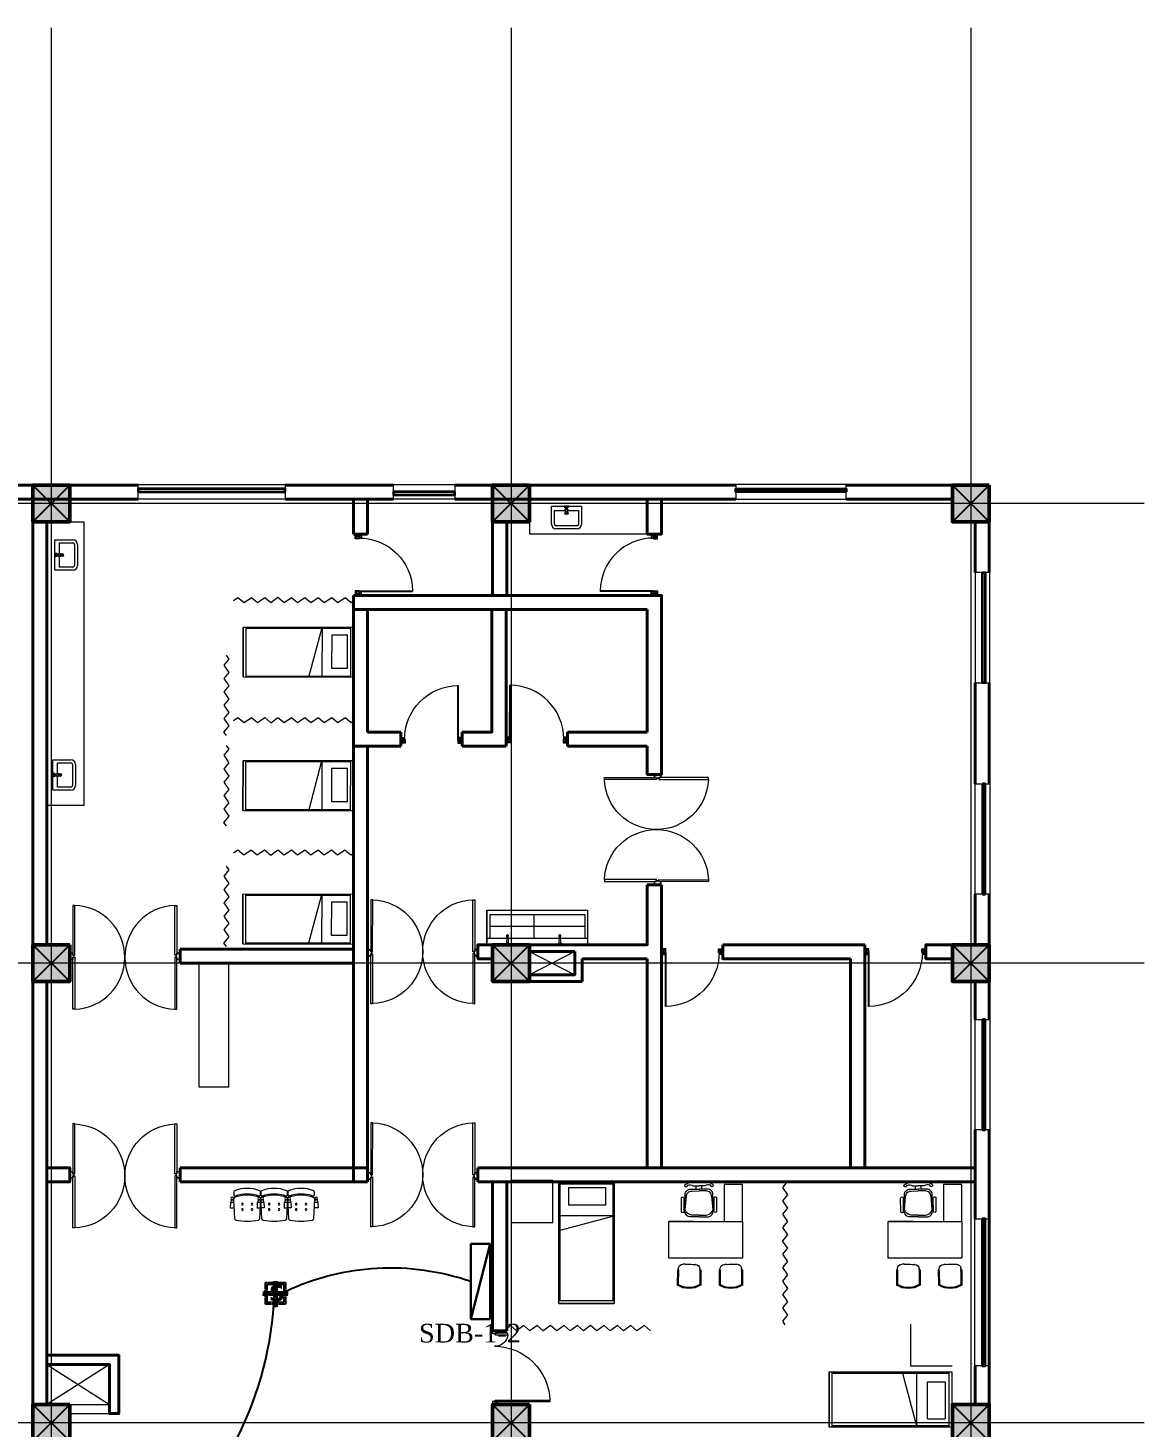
# Model space of a CAD drawing. Header units: millimetres. Extents: x 2399484 to 3337895, y 3598750 to 3969149.
# Drawn here: x 2529930 to 2548137, y 3671946 to 3694774 of the extents above; entities that cross this region are included whole.
import ezdxf

# ---------------------------------------------------------------- set-up
doc = ezdxf.new("R2010")
doc.units = ezdxf.units.MM
doc.header["$MEASUREMENT"] = 0
for name, pattern in [('ACAD_ISO04W100', [30, 24, -3, 0, -3]), ('CENTER', [2, 1.25, -0.25, 0.25, -0.25]), ('DASHED', [0.75, 0.5, -0.25])]:
    doc.linetypes.add(name, pattern=pattern)
for name, color, linetype, lineweight in [('0newfurnture', 30, 'Continuous', 15), ('centreline', 52, 'CENTER', 5), ('Column-0.5', 14, 'Continuous', 50), ('DB-SDB', 10, 'ACAD_ISO04W100', 30), ('door', 41, 'Continuous', 5), ('Door Opening-0.09', 253, 'Continuous', 9), ('furniture', 34, 'Continuous', 15), ('Furniture Hospital-0.09', 44, 'Continuous', 9), ('Hatch', 9, 'Continuous', 9), ('hidden lines', 205, 'DASHED', 5), ('Sill Level', 140, 'Continuous', 20), ('WALL 0.2', 7, 'Continuous', 20), ('wall 0.4', 7, 'Continuous', 40), ('WINDOW', 152, 'Continuous', 30), ('Windows Plan', 152, 'Continuous', 35)]:
    doc.layers.add(name, color=color, linetype=linetype, lineweight=lineweight)
for name, color, linetype in [('conduit for speaker', 100, 'Continuous'), ('electrical text', 7, 'Continuous'), ('Speaker', 200, 'CENTER')]:
    doc.layers.add(name, color=color, linetype=linetype)
doc.styles.add('5P2', font='verdana.ttf', dxfattribs={"height": 500})
doc.styles.add('romans', font='romans.shx')
doc.linetypes.add('ZIGZAG', pattern='A,0.0001,-0.2,[131,ltypeshp.shx,S=0.2,R=0,X=-0.2,Y=0],-0.4,[131,ltypeshp.shx,S=0.2,R=180,X=0.2,Y=0],-0.2', length=0.8001)

# ---------------------------------------------------------------- blocks, each defined once
blk = doc.blocks.new('2ft column')
at = {"layer": 'Hatch', "ltscale": 5}
h = blk.add_hatch(color=256, dxfattribs=at)
h.dxf.hatch_style = 1
h.paths.add_polyline_path([(2207385, 4176559), (2207985, 4176559), (2207985, 4175959), (2207385, 4175959)])
at = {"layer": 'Column-0.5', "ltscale": 5}
blk.add_lwpolyline([(2207385, 4176559), (2207985, 4176559), (2207985, 4175959), (2207385, 4175959)], close=True, dxfattribs=at)
at = {"layer": 'Defpoints', "ltscale": 5}
for points in [[(2207985, 4176559), (2207385, 4175959)], [(2207985, 4175959), (2207385, 4176559)]]:
    blk.add_lwpolyline(points, dxfattribs=at)
blk = doc.blocks.new('main grid')
at = {"layer": 'centreline', "ltscale": 5}
for p, q in [((2542161, 4018930), (2542161, 3976624)), ((2549661, 4018930), (2549661, 3976624)), ((2557161, 4018930), (2557161, 3976624)), ((2559988, 4011172), (2515645, 4011172)), ((2559988, 4003672), (2515645, 4003672)), ((2559388, 3996172), (2515045, 3996172)), ((2559988, 3996172), (2515645, 3996172))]:
    blk.add_line(p, q, dxfattribs=at)
at = {"layer": 'Hatch', "xscale": -1}
for p in [(4749846, -165087), (4757346, -165087), (4764846, -165087), (4749846, -172587), (4757346, -172587), (4764846, -172587), (4749846, -180087), (4757346, -180087), (4764846, -180087)]:
    blk.add_blockref('2ft column', p, dxfattribs=at)
blk = doc.blocks.new("door 3'3")
at = {"layer": 'door'}
for p, q in [((82769.36, -31237.4), (82769.36, -31203.37)), ((82769.84, -31203.37), (82769.36, -31203.37)), ((82769.84, -31237.4), (82769.84, -31203.37))]:
    blk.add_line(p, q, dxfattribs=at)
at = {"layer": 'door', "ltscale": 80}
for points in [[(82769.84, -31239.84), (82767.36, -31239.84), (82767.36, -31239.37), (82766.88, -31239.37), (82766.88, -31236.38), (82767.36, -31236.38), (82767.36, -31235.91), (82769.36, -31235.91), (82769.36, -31237.4), (82769.84, -31237.4)], [(82802.93, -31239.84), (82805.41, -31239.84), (82805.41, -31239.37), (82805.88, -31239.37), (82805.88, -31236.38), (82805.41, -31236.38), (82805.41, -31235.91), (82803.4, -31235.91), (82803.4, -31237.4), (82802.93, -31237.4)]]:
    blk.add_lwpolyline(points, close=True, dxfattribs=at)
blk.add_arc((82769.36, -31237.4), 34.04, 0, 89.20471, dxfattribs=at)
at = {"layer": 'Hatch'}
for centre, radius, start, end in [((82767.7, -31239.85), 2.68, 36.75824, 107.53286), ((82767.27, -31240.34), 1.96, 14.76809, 101.35249), ((82768.07, -31239.12), 3.04, 64.81981, 103.53483), ((82757.2, -31236.2), 10.64, 342.68423, 1.60142), ((82764.36, -31235.92), 4.57, 311.03249, 0.21009), ((82767.3, -31236.13), 3.25, 271.0473, 321.53187), ((82805.07, -31239.85), 2.68, 72.46714, 143.24176), ((82805.47, -31236.13), 3.25, 218.46813, 268.9527), ((82804.7, -31239.12), 3.04, 76.46517, 115.18019), ((82805.49, -31240.34), 1.96, 78.64751, 165.23191), ((82808.41, -31235.92), 4.57, 179.78991, 228.96751), ((82815.57, -31236.2), 10.64, 178.39858, 197.31577)]:
    blk.add_arc(centre, radius, start, end, dxfattribs=at)
blk = doc.blocks.new('MAIN DOOR')
at = {"layer": 'door', "ltscale": 1000}
for points in [[(2313.47, 188.53), (2347.4, 188.53), (2347.4, 187.28), (2313.47, 187.28)], [(2381.32, 188.53), (2348.88, 188.53), (2348.88, 187.28), (2381.32, 187.28)]]:
    blk.add_lwpolyline(points, close=True, dxfattribs=at)
for points in [[(2346.08, 190.6), (2346.08, 188.53)], [(2348.88, 188.12), (2347.4, 188.12), (2347.4, 188.53), (2346.08, 188.53), (2346.08, 190.6), (2350.2, 190.6)], [(2347.4, 188.12), (2348.88, 188.12), (2348.88, 188.53), (2350.2, 188.53), (2350.2, 190.6), (2346.08, 190.6)], [(2350.2, 190.6), (2350.2, 188.53)], [(2313.41, 120.66), (2347.33, 120.66), (2347.33, 121.91), (2313.41, 121.91), (2313.41, 120.66)], [(2348.82, 121.07), (2347.33, 121.07), (2347.33, 120.66), (2346.01, 120.66), (2346.01, 118.6), (2350.14, 118.6)], [(2347.33, 121.07), (2348.82, 121.07), (2348.82, 120.66), (2350.14, 120.66), (2350.14, 118.6), (2346.01, 118.6)], [(2346.01, 118.6), (2346.01, 120.66)], [(2381.26, 120.66), (2348.82, 120.66), (2348.82, 121.91), (2381.26, 121.91), (2381.26, 120.66)], [(2350.14, 118.6), (2350.14, 120.66)]]:
    blk.add_lwpolyline(points, dxfattribs=at)
at = {"layer": 'Door Opening-0.09', "ltscale": 1000}
for centre, radius, start, end in [((2347.4, 188.53), 33.94, 182.11678, 357.88255), ((2347.33, 120.66), 33.95, 2.11669, 177.88264)]:
    blk.add_arc(centre, radius, start, end, dxfattribs=at)
at = {"layer": 'WINDOW', "ltscale": 5}
blk.add_line((2350.14, 190.6), (2350.14, 190.6), dxfattribs=at)
blk = doc.blocks.new('d1')
at = {"layer": 'door'}
for p, q in [((2442.75, 10746.15), (2408.33, 10746.15)), ((2408.33, 10746.15), (2408.33, 10745.72)), ((2442.75, 10745.72), (2408.32, 10745.72))]:
    blk.add_line(p, q, dxfattribs=at)
at = {"layer": 'door', "ltscale": 80}
for points in [[(2445, 10779.7), (2445, 10781.99), (2444.56, 10781.99), (2444.56, 10782.43), (2441.8, 10782.43), (2441.8, 10781.99), (2441.36, 10781.99), (2441.36, 10780.14), (2442.75, 10780.14), (2442.75, 10779.7)], [(2445, 10746.15), (2445, 10743.87), (2444.56, 10743.87), (2444.56, 10743.43), (2441.8, 10743.43), (2441.8, 10743.87), (2441.36, 10743.87), (2441.36, 10745.72), (2442.75, 10745.72), (2442.75, 10746.15)]]:
    blk.add_lwpolyline(points, close=True, dxfattribs=at)
at = {"layer": 'Door Opening-0.09', "ltscale": 80}
blk.add_arc((2442.75, 10745.72), 34.42, 90, 179.27403, dxfattribs=at)
at = {"layer": 'hidden lines'}
for centre, radius, start, end in [((2441.64, 10791.37), 9.82, 268.39858, 287.31577), ((2441.38, 10784.76), 4.22, 269.78991, 318.96751), ((2444.33, 10781.34), 2.81, 166.46517, 205.18019), ((2445.01, 10781.68), 2.48, 162.46714, 233.24176), ((2441.57, 10782.05), 3, 308.46813, 358.9527), ((2445.46, 10782.07), 1.81, 168.64751, 255.23191), ((2445.01, 10744.18), 2.48, 126.75824, 197.53286), ((2441.57, 10743.81), 3, 1.0473, 51.53187), ((2441.64, 10734.49), 9.82, 72.68423, 91.60142), ((2441.38, 10741.1), 4.22, 41.03249, 90.21009), ((2444.33, 10744.52), 2.81, 154.81981, 193.53483), ((2445.46, 10743.79), 1.81, 104.76809, 191.35249)]:
    blk.add_arc(centre, radius, start, end, dxfattribs=at)
blk = doc.blocks.new('BED')
at = {"layer": 'Furniture Hospital-0.09'}
for p, q in [((-2.12, 0.475), (-2.12, -0.475)), ((-2.12, -0.475), (-2.12, 0.475)), ((-0.008, 0.475), (-2.12, 0.475)), ((-2.07, 0.475), (-2.07, -0.475)), ((-0.058, 0.455), (-2.07, 0.455)), ((-0.855, -0.455), (-0.61, 0.475)), ((-0.61, 0.475), (-0.61, -0.455)), ((-0.425, 0.336), (-0.426, -0.303)), ((-0.425, 0.336), (-0.121, 0.336)), ((-0.121, -0.303), (-0.121, 0.336)), ((-0.058, -0.475), (-0.058, 0.475)), ((-0.008, -0.475), (-0.008, 0.475)), ((-2.12, -0.475), (-0.008, -0.475)), ((-2.07, -0.455), (-0.058, -0.455)), ((-0.426, -0.303), (-0.121, -0.303))]:
    blk.add_line(p, q, dxfattribs=at)
blk = doc.blocks.new('scre')
at = {"layer": 'Furniture Hospital-0.09'}
for p, q in [((2549360, 3950857), (2549360, 3950293)), ((2549360, 3950293), (2549360, 3950857)), ((2549360, 3950857), (2551001, 3950857)), ((2549406, 3950788), (2549406, 3950395)), ((2549406, 3950788), (2549406, 3950395)), ((2549406, 3950788), (2550955, 3950788)), ((2550124, 3950788), (2550124, 3950395)), ((2550955, 3950788), (2550955, 3950395)), ((2551001, 3950857), (2551001, 3950293)), ((2551001, 3950857), (2551001, 3950293)), ((2550955, 3950589), (2549406, 3950589)), ((2551001, 3950395), (2549360, 3950395)), ((2551001, 3950293), (2549360, 3950293))]:
    blk.add_line(p, q, dxfattribs=at)
for points in [[(2549711, 3950321), (2549708, 3950439, 0.199366), (2549685, 3950439), (2549681, 3950321)], [(2550564, 3950321), (2550561, 3950439, 0.199366), (2550538, 3950439), (2550534, 3950321)]]:
    blk.add_lwpolyline(points, format="xyb", dxfattribs=at)
for points in [[(2549731, 3950293), (2549662, 3950293), (2549662, 3950298), (2549731, 3950298)], [(2549719, 3950298), (2549673, 3950298), (2549673, 3950321), (2549719, 3950321)], [(2550584, 3950293), (2550515, 3950293), (2550515, 3950298), (2550584, 3950298)], [(2550572, 3950298), (2550526, 3950298), (2550526, 3950321), (2550572, 3950321)]]:
    blk.add_lwpolyline(points, close=True, dxfattribs=at)
for centre, radius, start, end in [((2549696, 3950435), 18.5, 310.9481, 229.0519), ((2549696, 3950435), 13.8, 329.1321, 210.8679), ((2550549, 3950435), 18.5, 310.9481, 229.0519), ((2550549, 3950435), 13.8, 329.1321, 210.8679)]:
    blk.add_arc(centre, radius, start, end, dxfattribs=at)
blk = doc.blocks.new("door 5'")
at = {"layer": 'door', "ltscale": 1000}
for points in [[(2177525, 4317078), (2177525, 4317062), (2177516, 4317062), (2177516, 4317020), (2177473, 4317020), (2177474, 4317105)], [(2177525, 4317062), (2177525, 4317105), (2177474, 4317105), (2177473, 4317020)], [(2177474, 4317105), (2177516, 4317105)], [(2178689, 4317076), (2178689, 4317060), (2178697, 4317060), (2178697, 4317018), (2178740, 4317018), (2178740, 4317104)], [(2178689, 4317060), (2178689, 4317104), (2178740, 4317104), (2178740, 4317018)], [(2177473, 4317020), (2177516, 4317020)], [(2178697, 4316120), (2178697, 4317060), (2178671, 4317060), (2178671, 4316120), (2178697, 4316120)], [(2178740, 4317018), (2178697, 4317018)]]:
    blk.add_lwpolyline(points, dxfattribs=at)
blk.add_lwpolyline([(2177516, 4316839), (2177516, 4317062), (2177543, 4317062), (2177543, 4316839)], close=True, dxfattribs=at)
at = {"layer": 'Door Opening-0.09', "ltscale": 1000}
for centre, radius, start, end in [((2177516, 4317062), 224, 276.6944, 2.344), ((2178697, 4317076), 957, 180.3416, 268.4244)]:
    blk.add_arc(centre, radius, start, end, dxfattribs=at)
at = {"layer": 'WINDOW', "ltscale": 5}
blk.add_line((2177474, 4317104), (2177474, 4317104), dxfattribs=at)
blk = doc.blocks.new('TAP')
at = {"layer": 'Furniture Hospital-0.09', "linetype": 'Continuous'}
for p, q in [((0, 38), (0, -38)), ((5, 38), (0, 38)), ((5, 38), (5, -38)), ((30, 25), (5, 25)), ((30, 0), (5, 0)), ((30, 25), (30, -25)), ((56, 16), (30, 16)), ((51, 7), (48, 8)), ((59, 19), (57, 22)), ((73, 24), (73, 27)), ((88, 20), (89, 22)), ((97, 15), (125, 12)), ((97, 8), (100, 9)), ((5, -38), (0, -38)), ((30, -25), (5, -25)), ((56, -16), (30, -16)), ((51, -8), (48, -9)), ((60, -20), (58, -22)), ((74, -24), (74, -27)), ((88, -19), (90, -22)), ((97, -7), (100, -8)), ((97, -15), (125, -12))]:
    blk.add_line(p, q, dxfattribs=at)
for radius in [21.2, 19.7]:
    blk.add_circle((74, 0), radius, dxfattribs=at)
for centre, radius, start, end in [((74, 0), 27.2, 163.0512, 199.0512), ((74, 0), 24.2, 127.0512, 163.0512), ((74, 0), 27.2, 91.0512, 127.0512), ((74, 0), 24.2, 55.0512, 91.0512), ((74, 0), 27.2, 19.0512, 55.0512), ((74, 0), 24.2, 343.0512, 19.0512), ((95, 0), 32.6, 337.45, 22.55), ((74, 0), 24.2, 199.0512, 235.0512), ((74, 0), 27.2, 235.0512, 271.0512), ((74, 0), 24.2, 271.0512, 307.0512), ((74, 0), 27.2, 307.0512, 343.0512)]:
    blk.add_arc(centre, radius, start, end, dxfattribs=at)
blk = doc.blocks.new('bazin')
at = {"layer": '0newfurnture', "ltscale": 5}
for p, q in [((2434577, 4011590), (2435069, 4011590)), ((2434577, 4011295), (2434577, 4011590)), ((2434626, 4011295), (2434626, 4011516)), ((2434626, 4011516), (2434799, 4011516)), ((2434847, 4011516), (2435020, 4011516)), ((2435020, 4011516), (2435020, 4011295)), ((2435069, 4011590), (2435069, 4011295)), ((2434996, 4011270), (2434651, 4011270)), ((2434996, 4011221), (2434651, 4011221))]:
    blk.add_line(p, q, dxfattribs=at)
blk.add_circle((2434823, 4011477), 25.6, dxfattribs=at)
for centre, radius, start, end in [((2434651, 4011295), 73.8, 180, 270), ((2434651, 4011295), 24.6, 180, 270), ((2434996, 4011295), 73.8, 270, 0), ((2434996, 4011295), 24.6, 270, 0)]:
    blk.add_arc(centre, radius, start, end, dxfattribs=at)
at = {"layer": '0newfurnture', "ltscale": 5, "xscale": 0.9842520018725999, "yscale": 0.9842520018725999, "zscale": 0.9842520018725999, "rotation": 270}
blk.add_blockref('TAP', (2434823, 4011590), dxfattribs=at)
blk = doc.blocks.new('ADHIKRIT')
at = {"layer": 'furniture'}
for p, q in [((-245, 1046), (-569, 1047)), ((900, 1351), (0, 1351)), ((0, 1351), (0, -450)), ((0, 741), (0, 1351)), ((900, -450), (900, 1351)), ((1187, 1121), (1153, 1121)), ((1187, 1145), (1558, 1147)), ((1187, 1145), (1187, 1121)), ((1187, 1121), (1545, 1123)), ((-245, 980), (-569, 981)), ((1048, 956), (1048, 1014)), ((1050, 758), (1050, 711)), ((1050, 700), (1050, 711)), ((-789, 683), (-869, 683)), ((-789, 547), (-869, 547)), ((1189, 595), (1157, 595)), ((1187, 595), (1187, 571)), ((1187, 571), (1558, 573)), ((1189, 595), (1286, 595)), ((1287, 595), (1545, 597)), ((-900, 0), (0, 0)), ((-900, -450), (-900, 0)), ((-247, 247), (-571, 248)), ((-247, 182), (-571, 182)), ((1189, 102), (1157, 102)), ((1187, 126), (1558, 124)), ((1187, 102), (1187, 126)), ((1189, 102), (1286, 101)), ((1287, 101), (1545, 100)), ((1048, -260), (1048, -318)), ((1050, -4), (1050, -14)), ((1050, -61), (1050, -14)), ((0, -450), (-900, -450)), ((0, -450), (900, -450)), ((1187, -425), (1153, -425)), ((1187, -425), (1545, -426)), ((1187, -449), (1187, -425)), ((1187, -449), (1558, -450))]:
    blk.add_line(p, q, dxfattribs=at)
for points in [[(-897, 962, 0.207066), (-957, 755), (-957, 615)], [(-885, 900, 0.214578), (-869, 755), (-869, 615)], [(-110, 614), (-109, 818, 0.414214), (-246, 955), (-655, 956, 0.418376), (-789, 820), (-789, 615)], [(-153, 614), (-152, 788, 0.28028), (-288, 955), (-610, 925, 0.418376), (-744, 789), (-745, 615)], [(-899, 268, -0.207066), (-958, 476), (-957, 615)], [(-886, 330, -0.214578), (-870, 475), (-869, 615)], [(-110, 614), (-110, 409, -0.414214), (-247, 273), (-656, 274, -0.418376), (-790, 410), (-789, 615)], [(-153, 614), (-153, 440, -0.28028), (-290, 273), (-612, 304, -0.418376), (-745, 441), (-745, 615)]]:
    blk.add_lwpolyline(points, format="xyb", dxfattribs=at)
for centre, radius, start, end in [((-569, 1014), 32.9, 89.8702, 269.8702), ((-245, 1013), 32.9, 269.8702, 89.8702), ((1154, 1015), 106, 90.3083, 180.3083), ((1203, 1157), 39.5, 294.3355, 296.5711), ((1099, 860), 518, 329.4756, 30.5244), ((1099, 860), 542, 328.0257, 31.9845), ((-881, 933), 33.3, 262.3354, 120.0474), ((1753, 864), 711, 172.5908, 188.6233), ((1157, 701), 106, 180.3083, 270.3083), ((-882, 297), 33.3, 239.693, 97.4051), ((-571, 215), 32.9, 89.8702, 269.8702), ((-253, 214), 33.4, 280.4483, 79.5122), ((1157, -4), 106, 89.6917, 179.6917), ((1099, -163), 518, 329.4756, 30.5244), ((1099, -163), 542, 328.0155, 31.9743), ((1753, -168), 711, 171.3767, 187.4092), ((1154, -319), 106, 179.6917, 269.6917), ((1203, -461), 39.5, 63.4289, 65.6645)]:
    blk.add_arc(centre, radius, start, end, dxfattribs=at)
blk = doc.blocks.new('BANCAS')
at = {"layer": 'Furniture Hospital-0.09'}
for p, q in [((-0.236, -0.247), (-0.314, -0.247)), ((-0.309, -0.347), (-0.314, -0.247)), ((0.314, -0.25), (0.236, -0.25)), ((0.309, -0.35), (0.314, -0.25)), ((-0.241, -0.347), (-0.309, -0.347)), ((-0.294, -0.405), (-0.3, -0.347)), ((-0.256, -0.405), (-0.25, -0.347)), ((0.309, -0.35), (0.241, -0.35)), ((0.256, -0.409), (0.25, -0.35)), ((0.294, -0.409), (0.3, -0.35))]:
    blk.add_line(p, q, dxfattribs=at)
blk.add_lwpolyline([(0.227, -0.048, 0.346546), (0.203, -0.019, 0.095695), (-0.203, -0.019, 0.346546), (-0.227, -0.048), (-0.244, -0.417, 0.318973), (-0.225, -0.447, 0.193005), (0.225, -0.447, 0.318973), (0.244, -0.417)], format="xyb", close=True, dxfattribs=at)
blk.add_lwpolyline([(-0.245, -0.522), (-0.245, -0.489, -0.522832), (-0.218, -0.471, 0.18), (0.218, -0.471, -0.522832), (0.245, -0.489), (0.245, -0.547, -0.306573), (0.232, -0.565, -0.192782), (-0.232, -0.565, -0.306573), (-0.245, -0.547), (-0.245, -0.504)], format="xyb", dxfattribs=at)
for centre, radius in [((-0.09, -0.22), 0.015), ((0.09, -0.22), 0.015), ((-0.275, -0.422), 0.025), ((-0.09, -0.32), 0.015), ((0.09, -0.32), 0.015), ((0.275, -0.425), 0.025)]:
    blk.add_circle(centre, radius, dxfattribs=at)
blk = doc.blocks.new('A$C72AE6952')
at = {"ltscale": 20, "xscale": 800, "yscale": 800, "zscale": 800, "row_count": 1, "column_count": 3, "row_spacing": 0, "column_spacing": 440.0000000000001}
blk.add_blockref('BANCAS', (-440, 0), dxfattribs=at)
blk = doc.blocks.new('v18')
at = {"layer": 'Sill Level'}
blk.add_lwpolyline([(2462914, 3850453), (2464714, 3850453), (2464714, 3850693), (2462914, 3850693)], close=True, dxfattribs=at)
at = {"layer": 'Windows Plan'}
blk.add_lwpolyline([(2464714, 3850573), (2462914, 3850573), (2462914, 3850620), (2464714, 3850620)], close=True, dxfattribs=at)
blk = doc.blocks.new('w1')
at = {"layer": 'Sill Level'}
blk.add_lwpolyline([(2460641, 3827503), (2460641, 3825103), (2460401, 3825103), (2460401, 3827503)], close=True, dxfattribs=at)
at = {"layer": 'Windows Plan'}
blk.add_lwpolyline([(2460521, 3825103), (2460521, 3827503), (2460473, 3827503), (2460473, 3825103)], close=True, dxfattribs=at)
blk = doc.blocks.new('v1')
at = {"layer": 'Sill Level'}
blk.add_lwpolyline([(2446591, 3818940), (2447591, 3818940), (2447591, 3818700), (2446591, 3818700)], close=True, dxfattribs=at)
at = {"layer": 'Windows Plan'}
blk.add_lwpolyline([(2447591, 3818820), (2446591, 3818820), (2446591, 3818772), (2447591, 3818772)], close=True, dxfattribs=at)
blk = doc.blocks.new('Speaker')
at = {"layer": 'Speaker', "ltscale": 3}
for p, q in [((1441963.9, -1133851.7), (1442123.7, -1133851.7)), ((1442033.3, -1133785.1), (1442033.3, -1133947.9)), ((1442043.3, -1133785.1), (1442043.3, -1133947.9)), ((1442053.3, -1133785.6), (1442053.3, -1133947.9)), ((1441963.2, -1133871.7), (1442122.2, -1133871.7)), ((1441964.3, -1133861.7), (1442123.3, -1133861.7))]:
    blk.add_line(p, q, dxfattribs=at)
for points in [[(1441980.9, -1133794.7), (1442105.8, -1133794.7), (1442105.8, -1133928.6), (1441980.9, -1133928.6)], [(1441990.9, -1133804.7), (1442095.8, -1133804.7), (1442095.8, -1133918.6), (1441990.9, -1133918.6)]]:
    blk.add_lwpolyline(points, close=True, dxfattribs=at)
at = {"layer": 'Speaker', "ltscale": 3, "insert": (1442003.5, -1133810.2), "char_height": 99.941, "width": 119.93, "attachment_point": 1, "style": '5P2'}
blk.add_mtext('{\\fVerdana|b1|i0|c0|p34;S}', dxfattribs=at)
blk = doc.blocks.new('A$C28482BCB')
at = {"layer": 'DB-SDB', "linetype": 'Continuous'}
for p, q in [((0, 4.47), (17.32, 4.47)), ((0, 0), (0, 4.47)), ((0, 4.47), (17.32, 0)), ((17.32, 4.47), (17.32, 0)), ((17.32, 0), (0, 0))]:
    blk.add_line(p, q, dxfattribs=at)

msp = doc.modelspace()

# ---------------------------------------------------------------- linework, layer by layer
at = {"layer": '0newfurnture', "ltscale": 5}
for points in [[(2538109.8, 3686522), (2540033.9, 3686522), (2540033.9, 3687086.3), (2538109.8, 3687086.3)], [(2530239.8, 3682086.3), (2530239.8, 3686716.3), (2530839.8, 3686716.3), (2530839.8, 3682086.3)]]:
    msp.add_lwpolyline(points, close=True, dxfattribs=at)
at = {"layer": 'conduit for speaker', "ltscale": 5}
for centre, radius, start, end in [((2535844.8, 3670528.5), 4010.8, 70.92841, 115.33792), ((2528222.8, 3674332.1), 5729.7, 308.00006, 356.21025)]:
    msp.add_arc(centre, radius, start, end, dxfattribs=at)
at = {"layer": 'furniture'}
msp.add_lwpolyline([(2537809.8, 3675286.1), (2538491.9, 3675286.1), (2538491.9, 3675968.2), (2537809.8, 3675968.2)], close=True, dxfattribs=at)
msp.add_lwpolyline([(2544326, 3673626.9), (2544326, 3672944.8), (2545008.1, 3672944.8)], dxfattribs=at)
at = {"layer": 'Furniture Hospital-0.09'}
msp.add_lwpolyline([(2532722.2, 3679515.2), (2533199.5, 3679515.2), (2533199.5, 3677492), (2532722.2, 3677492)], close=True, dxfattribs=at)
at = {"layer": 'Furniture Hospital-0.09', "ltscale": 30}
msp.add_lwpolyline([(2538109.8, 3679216.3), (2538586.2, 3679216.3)], dxfattribs=at)
at = {"layer": 'Hatch', "lineweight": 5, "ltscale": 5}
for points in [[(2538109.8, 3679706.3), (2538849.8, 3679326.3)], [(2538849.8, 3679706.3), (2538109.8, 3679326.3)]]:
    msp.add_lwpolyline(points, dxfattribs=at)
at = {"layer": 'Hatch', "ltscale": 5}
for points in [[(2531259.8, 3672966.3), (2530239.8, 3672316.3)], [(2530239.8, 3672966.3), (2531259.8, 3672316.3)]]:
    msp.add_lwpolyline(points, dxfattribs=at)
at = {"layer": 'WALL 0.2', "ltscale": 5}
for points in [[(2530609.8, 3672316.3), (2531259.8, 3672316.3)], [(2530609.8, 3672166.3), (2531259.8, 3672166.3)]]:
    msp.add_lwpolyline(points, dxfattribs=at)
at = {"layer": 'wall 0.4', "ltscale": 5}
for p, q in [((2528959.5, 3687316.3), (2531724.9, 3687316.3)), ((2530609.8, 3687316.3), (2531724.9, 3687316.3)), ((2534124.9, 3687316.3), (2535891.9, 3687316.3)), ((2534124.9, 3687316.3), (2535469.8, 3687316.3)), ((2536891.9, 3687316.3), (2541479.8, 3687316.3)), ((2543279.8, 3687316.3), (2545009.8, 3687316.3)), ((2528959.5, 3687086.3), (2531724.9, 3687086.3)), ((2534124.9, 3687086.3), (2535891.9, 3687086.3)), ((2535240.3, 3686516.2), (2535239.8, 3687086.3)), ((2535469.8, 3687086.3), (2535469.8, 3686516.1)), ((2536891.9, 3687086.3), (2541479.8, 3687086.3)), ((2543279.8, 3687086.3), (2545009.8, 3687086.3)), ((2530009.8, 3686716.3), (2530009.8, 3679816.3)), ((2530239.8, 3686716.3), (2530239.8, 3679816.3)), ((2530239.8, 3686716.3), (2530239.8, 3681086.3)), ((2545379.8, 3686716.3), (2545379.8, 3685891.3)), ((2545609.8, 3686716.3), (2545609.8, 3685891.3)), ((2535469.8, 3685516.3), (2535239.8, 3685516.3)), ((2535239.8, 3685286.3), (2535239.8, 3685516.3)), ((2535239.8, 3683056.3), (2535239.8, 3685286.3)), ((2535239.8, 3685286.3), (2535469.8, 3685286.3)), ((2540033.9, 3685286.3), (2535239.8, 3685286.3)), ((2535469.8, 3685286.3), (2535469.8, 3683286.3)), ((2537729.1, 3683056.4), (2537729.1, 3685286.3)), ((2540033.9, 3683286.3), (2540033.9, 3685286.3)), ((2545379.8, 3684091.3), (2545379.8, 3682441.3)), ((2545609.8, 3684091.3), (2545609.8, 3682441.3)), ((2535469.8, 3683286.3), (2536012.6, 3683286.3)), ((2540033.9, 3683286.3), (2538729, 3683286.6)), ((2535239.8, 3682886.3), (2535239.8, 3683056.3)), ((2535239.8, 3683056.3), (2535469.8, 3683056.3)), ((2536012.6, 3683056.3), (2535239.8, 3683056.3)), ((2535239.8, 3675946.3), (2535239.8, 3682886.3)), ((2535469.8, 3683056.3), (2535469.8, 3675946.3)), ((2537012.6, 3683056.4), (2537729.1, 3683056.4)), ((2540033.9, 3683056.3), (2538729, 3683056.6)), ((2530239.8, 3680856.3), (2530239.8, 3679816.3)), ((2540033.9, 3680795.2), (2540263.9, 3680795.2)), ((2545379.8, 3680641.3), (2545379.8, 3679816.3)), ((2545609.8, 3680641.3), (2545609.8, 3679816.3)), ((2535239.8, 3679745.2), (2532409.9, 3679745.2)), ((2532409.9, 3679515.2), (2532409.9, 3679745.2)), ((2543349.8, 3679815.7), (2543579.8, 3679815.7)), ((2543579.8, 3676176.3), (2543579.8, 3679815.7)), ((2532409.9, 3679515.2), (2535239.8, 3679515.2)), ((2538969.8, 3679216.3), (2538969.8, 3679586.3)), ((2543349.8, 3676176.3), (2543349.8, 3679585.7)), ((2530009.8, 3672316.3), (2530009.8, 3679216.3)), ((2530239.8, 3672316.3), (2530239.8, 3679216.3)), ((2538109.8, 3679216.3), (2538793.4, 3679216.3)), ((2538793.4, 3679216.3), (2538969.8, 3679216.3)), ((2545379.8, 3679216.3), (2545379.8, 3678596.3)), ((2545609.8, 3679216.3), (2545609.8, 3678596.3)), ((2545379.8, 3676796.3), (2545379.8, 3675344.8)), ((2545609.8, 3676796.3), (2545609.8, 3672316.3)), ((2532409.9, 3676176.3), (2532409.9, 3675946.3)), ((2543349.8, 3676176.3), (2537269.8, 3676176.5)), ((2537269.8, 3676176.5), (2537269.8, 3675946.5)), ((2545278.1, 3676176.3), (2543349.8, 3676176.3)), ((2537269.8, 3675946.5), (2545379.8, 3675946.3)), ((2545379.8, 3675946.3), (2545379.8, 3675344.8)), ((2545379.8, 3672944.8), (2545379.8, 3672316.3)), ((2545379.8, 3672944.8), (2545379.8, 3672316.3))]:
    msp.add_line(p, q, dxfattribs=at)
for points in [[(2538109.8, 3687316.3), (2541479.8, 3687316.3)], [(2543279.8, 3687316.3), (2545009.8, 3687316.3)], [(2541479.8, 3687086.3), (2540263.9, 3687086.3), (2540263.7, 3686516.2), (2540033.7, 3686516.2), (2540033.9, 3687086.3), (2538109.8, 3687086.3)], [(2545009.8, 3687086.3), (2543279.8, 3687086.3)], [(2530009.8, 3686716.3), (2530009.8, 3679816.3)], [(2537509.8, 3686716.3), (2537509.8, 3685516.3)], [(2537739.8, 3686716.3), (2537739.8, 3685516.3)], [(2545379.8, 3685891.3), (2545379.8, 3686716.3)], [(2545609.8, 3686716.3), (2545609.8, 3685891.3)], [(2535239.8, 3686516.1), (2535469.8, 3686516.1)], [(2535469.8, 3685516.3), (2540263.9, 3685516.3), (2540263.9, 3685286.3)], [(2537012.6, 3683286.4), (2537499.1, 3683286.4), (2537499.1, 3685286.3)], [(2540263.9, 3685286.3), (2540263.9, 3682595.2), (2540033.9, 3682595.2), (2540033.9, 3683056.3)], [(2545379.8, 3682441.3), (2545379.8, 3684091.3)], [(2545609.8, 3684091.3), (2545609.8, 3682441.3)], [(2536012.6, 3683055.7), (2536012.6, 3683286.3)], [(2537012.6, 3683056.4), (2537012.6, 3683287)], [(2538729, 3683056.6), (2538729, 3683286.6)], [(2537729.1, 3683056.3), (2537499.1, 3683056.3)], [(2540033.9, 3680795.2), (2540033.7, 3679816.3), (2538109.8, 3679816.3)], [(2540263.9, 3680795.2), (2540263.7, 3679816.1)], [(2545379.8, 3679816.3), (2545379.8, 3680641.3)], [(2545609.8, 3680641.3), (2545609.8, 3679816.3)], [(2537508.8, 3679816.3), (2537269.8, 3679816.3), (2537269.8, 3679586.3), (2537509.8, 3679586.3)], [(2540263.7, 3679816.1), (2540263.8, 3676176.3)], [(2541263.7, 3679816), (2543349.8, 3679815.7)], [(2541263.7, 3679816), (2541263.7, 3679585.8), (2543349.8, 3679585.7)], [(2545009.8, 3679816.3), (2544579.8, 3679816.3), (2544579.8, 3679586.3), (2545009.8, 3679586.3)], [(2538969.8, 3679586.3), (2540033.7, 3679586.3)], [(2540033.7, 3679586), (2540033.7, 3676176.3)], [(2545379.8, 3679216.3), (2545379.8, 3678596.3)], [(2545609.8, 3679216.3), (2545609.8, 3678596.3)], [(2545379.8, 3676796.3), (2545379.8, 3676176.3), (2543579.8, 3676176.3)], [(2545609.8, 3676796.3), (2545609.8, 3672316.3)], [(2530239.8, 3675946.3), (2530609.9, 3675946.3), (2530609.9, 3676176.3), (2530239.8, 3676176.3)], [(2535469.8, 3676176.3), (2532409.9, 3676176.3)], [(2540930.7, 3676176.3), (2540810.7, 3676176.3)], [(2535469.8, 3675946.3), (2532409.9, 3675946.3)], [(2530239.8, 3672966.3), (2531259.8, 3672966.3), (2531259.8, 3672166.3), (2531409.8, 3672166.3), (2531409.8, 3673116.3), (2530239.8, 3673116.3)]]:
    msp.add_lwpolyline(points, dxfattribs=at)
for points in [[(2538849.8, 3679706.3), (2538109.8, 3679706.3), (2538109.8, 3679326.3), (2538849.8, 3679326.3)], [(2537739.8, 3673516.3), (2537739.8, 3675946.5), (2537509.8, 3675946.5), (2537509.8, 3673516.3)]]:
    msp.add_lwpolyline(points, close=True, dxfattribs=at)
at = {"layer": 'WINDOW', "linetype": 'ZIGZAG', "lineweight": 20, "ltscale": 0.5}
for points in [[(2533283.2, 3685432.6), (2533355.5, 3685482.7), (2533454.1, 3685399.7), (2533573.9, 3685482.7), (2533672.5, 3685399.7), (2533792.3, 3685482.7), (2533893.4, 3685397.6), (2534008.2, 3685484.7), (2534109.2, 3685399.7), (2534229, 3685482.7), (2534327.6, 3685399.7), (2534447.4, 3685482.7), (2534546, 3685399.7), (2534665.8, 3685482.7), (2534764.4, 3685399.7), (2534884.2, 3685482.7), (2534982.8, 3685399.7), (2535102.6, 3685482.7), (2535201.1, 3685399.7), (2535262.6, 3685442.3)], [(2533168.6, 3683228.6), (2533126.2, 3683284.5), (2533211.2, 3683385.5), (2533128.2, 3683505.3), (2533211.2, 3683603.8), (2533128.2, 3683723.6), (2533211.2, 3683822.2), (2533128.2, 3683942), (2533211.2, 3684040.6), (2533128.2, 3684160.4), (2533211.2, 3684259), (2533128.2, 3684378.8), (2533211.2, 3684477.4), (2533168.6, 3684538.9)], [(2533283.2, 3683474), (2533355.5, 3683524.1), (2533454.1, 3683441.1), (2533573.9, 3683524.1), (2533672.5, 3683441.1), (2533792.3, 3683524.1), (2533893.4, 3683439), (2534008.2, 3683526.1), (2534109.2, 3683441.1), (2534229, 3683524.1), (2534327.6, 3683441.1), (2534447.4, 3683524.1), (2534546, 3683441.1), (2534665.8, 3683524.1), (2534764.4, 3683441.1), (2534884.2, 3683524.1), (2534982.8, 3683441.1), (2535102.6, 3683524.1), (2535201.1, 3683441.1), (2535262.6, 3683483.7)], [(2533168.6, 3681756.1), (2533126.2, 3681812), (2533211.2, 3681913), (2533128.2, 3682032.8), (2533211.2, 3682131.3), (2533128.2, 3682251.1), (2533211.2, 3682349.7), (2533128.2, 3682469.5), (2533211.2, 3682568.1), (2533128.2, 3682687.9), (2533211.2, 3682786.5), (2533128.2, 3682906.3), (2533211.2, 3683004.9), (2533168.6, 3683066.4)], [(2533280.5, 3681313.1), (2533352.8, 3681363.1), (2533451.4, 3681280.2), (2533571.2, 3681363.1), (2533669.7, 3681280.2), (2533789.5, 3681363.1), (2533890.7, 3681278), (2534005.5, 3681365.2), (2534106.5, 3681280.2), (2534226.3, 3681363.1), (2534324.9, 3681280.2), (2534444.7, 3681363.1), (2534543.3, 3681280.2), (2534663.1, 3681363.1), (2534761.7, 3681280.2), (2534881.5, 3681363.1), (2534980, 3681280.2), (2535099.8, 3681363.1), (2535198.4, 3681280.2), (2535259.9, 3681322.8)], [(2533168.6, 3679786.4), (2533126.2, 3679842.3), (2533211.2, 3679943.3), (2533128.2, 3680063.1), (2533211.2, 3680161.7), (2533128.2, 3680281.5), (2533211.2, 3680380.1), (2533128.2, 3680499.9), (2533211.2, 3680598.5), (2533128.2, 3680718.3), (2533211.2, 3680816.8), (2533128.2, 3680936.7), (2533211.2, 3681035.2), (2533168.6, 3681096.7)], [(2542319.7, 3675955.6), (2542236.7, 3675857), (2542319.7, 3675737.2), (2542236.7, 3675638.6), (2542319.7, 3675518.8), (2542236.7, 3675420.3), (2542319.7, 3675300.5), (2542236.7, 3675201.9), (2542319.7, 3675082.1), (2542234.5, 3674980.9), (2542321.7, 3674866.1), (2542236.7, 3674765.1), (2542319.7, 3674645.3), (2542236.7, 3674546.7), (2542319.7, 3674426.9), (2542236.7, 3674328.3), (2542319.7, 3674208.5), (2542236.7, 3674110), (2542319.7, 3673990.2), (2542236.7, 3673891.6), (2542319.7, 3673771.8), (2542236.7, 3673673.2), (2542279.3, 3673611.7)], [(2540083.7, 3673518.3), (2539985.1, 3673601.3), (2539865.3, 3673518.3), (2539766.8, 3673601.3), (2539647, 3673518.3), (2539548.4, 3673601.3), (2539428.6, 3673518.3), (2539330, 3673601.3), (2539210.2, 3673518.3), (2539109.1, 3673603.4), (2538994.2, 3673516.3), (2538893.2, 3673601.3), (2538773.4, 3673518.3), (2538674.8, 3673601.3), (2538555, 3673518.3), (2538456.5, 3673601.3), (2538336.7, 3673518.3), (2538238.1, 3673601.3), (2538118.3, 3673518.3), (2538019.7, 3673601.3), (2537899.9, 3673518.3), (2537801.3, 3673601.3), (2537739.8, 3673558.7)]]:
    msp.add_lwpolyline(points, dxfattribs=at)

# ---------------------------------------------------------------- block references
at = {"layer": '0newfurnture'}
msp.add_blockref('bazin', (103892.2, -324617.3), dxfattribs=at)
at = {"layer": '0newfurnture', "rotation": 90}
for p in [(6541959.1, 1251351.5), (6541926.4, 1247762.6)]:
    msp.add_blockref('bazin', p, dxfattribs=at)
at = {"layer": 'DB-SDB', "linetype": 'Continuous', "lineweight": 0, "xscale": 70.87500000000003, "yscale": 70.87500000000003, "zscale": 70.87500000000003, "rotation": 90}
msp.add_blockref('A$C28482BCB', (2537472.5, 3673705.2), dxfattribs=at)
at = {"layer": 'door', "xscale": -0.9473750180788149, "yscale": 0.9473750180788149, "zscale": 0.9473750180788149, "rotation": 90.00401332456309}
msp.add_blockref("door 5'", (6627281.6, 5736686.7), dxfattribs=at)
at = {"layer": 'Door Opening-0.09'}
for name, p, xscale, yscale, zscale, rotation in [("door 3'3", (3335201.7, 1562877.4), -25.64102901525867, 25.64102901525867, 25.64102901525867, 269.970605998087), ("door 3'3", (1740266.8, 1562877.4), 25.64102901525867, 25.64102901525867, 25.64102901525867, 90.02939400156558), ('d1', (2812448.7, 3745957.4), -25.64102998076803, 25.64102998076803, 25.64102998076803, 90.03333511425912), ('d1', (2262293, 3745964.4), 25.64102998076803, 25.64102998076803, 25.64102998076803, 269.9666648857409), ('MAIN DOOR', (2481501.1, 3685610.5), -24.99999476308163, 24.99999476308163, 24.99999476308163, 179.9508515784996), ('MAIN DOOR', (2535425.7, 3620929.5), 24.99999476308163, 24.99999476308163, 24.99999476308163, 90.04973591480129), ('MAIN DOOR', (2540285.1, 3738383), -24.99999476308163, 24.99999476308163, 24.99999476308163, 89.95085157849962), ('d1', (2264827.6, 3616895.2), -25.64102998076803, 25.64102998076803, 25.64102998076803, 270.0333351142592), ('d1', (2268143.7, 3616894.7), -25.64102998076803, 25.64102998076803, 25.64102998076803, 270.0333351142592), ('MAIN DOOR', (2527594, 3617362), -24.99999476308163, 24.99999476308163, 24.99999476308163, 269.9502640851987), ('MAIN DOOR', (2540285.1, 3734743), -24.99999476308163, 24.99999476308163, 24.99999476308163, 89.95085157849962)]:
    msp.add_blockref(name, p, dxfattribs=dict(at, xscale=xscale, yscale=yscale, zscale=zscale, rotation=rotation))
at = {"layer": 'furniture', "xscale": -947.368421052245, "yscale": 947.368421052245, "zscale": 947.368421052245}
for p, rotation in [((2539040.4, 3675968.2), 270), ((2545008.1, 3672396.3), 180)]:
    msp.add_blockref('BED', p, dxfattribs=dict(at, rotation=rotation))
at = {"layer": 'furniture', "extrusion": (0, 0, -1), "xscale": 0.6669998082076751, "yscale": 0.6669998082076751, "zscale": -0.6669998082076751, "rotation": 270.0000000000001}
for p in [(-2541287.9, 3675300.5), (-2544865, 3675300.5)]:
    msp.add_blockref('ADHIKRIT', p, dxfattribs=at)
at = {"layer": 'Furniture Hospital-0.09'}
for name, p, xscale, yscale, zscale, rotation in [('BED', (2535246.4, 3684587.6), 851.8518518849082, 851.8518518849082, 851.8518518849082, 359.928029514683), ('BED', (2535243.7, 3682409.6), 851.8518518849082, 851.8518518849082, 851.8518518849082, 359.928029514683), ('BED', (2535241, 3680231.6), 851.8518518849082, 851.8518518849082, 851.8518518849082, 359.928029514683), ('A$C72AE6952', (2533992.5, 3675300), -1.107692350907673, 1.107692350907673, 1.107692306891935, 180)]:
    msp.add_blockref(name, p, dxfattribs=dict(at, xscale=xscale, yscale=yscale, zscale=zscale, rotation=rotation))
at = {"layer": 'Speaker', "ltscale": 3, "xscale": 2.6, "yscale": 2.6, "zscale": 2.6}
msp.add_blockref('Speaker', (-1215346.7, 6622167.9), dxfattribs=at)
at = {"layer": 'wall 0.4'}
for name, p in [('main grid', (-11851, -324155.6)), ('v1', (89300.5, -131614)), ('v18', (78566.1, -163366.3)), ('scre', (-11942.4, -270477))]:
    msp.add_blockref(name, p, dxfattribs=at)
for name, p, rotation in [('w1', (-1293378, 6147727.3), 270), ('v18', (-1305072.7, 6148804.9), 270), ('w1', (5006016.2, 7500447.7), 180)]:
    msp.add_blockref(name, p, dxfattribs=dict(at, rotation=rotation))
at = {"layer": 'wall 0.4', "xscale": -1, "rotation": 270.0000000000987}
for p in [(-1305072.7, 1217727.6), (-1305072.7, 1213882.6)]:
    msp.add_blockref('v18', p, dxfattribs=at)

# ---------------------------------------------------------------- texts
at = {"layer": 'electrical text', "insert": (2537139.9, 3673475.8), "char_height": 487.711, "attachment_point": 5, "style": 'romans'}
msp.add_mtext_dynamic_manual_height_columns('{\\fTimes New Roman|b0|i0|c0|p18;\\H0.625x;SDB-1-2}', width=5175275.649, gutter_width=1750, heights=[0], dxfattribs=at)

doc.saveas('drawing.dxf')
